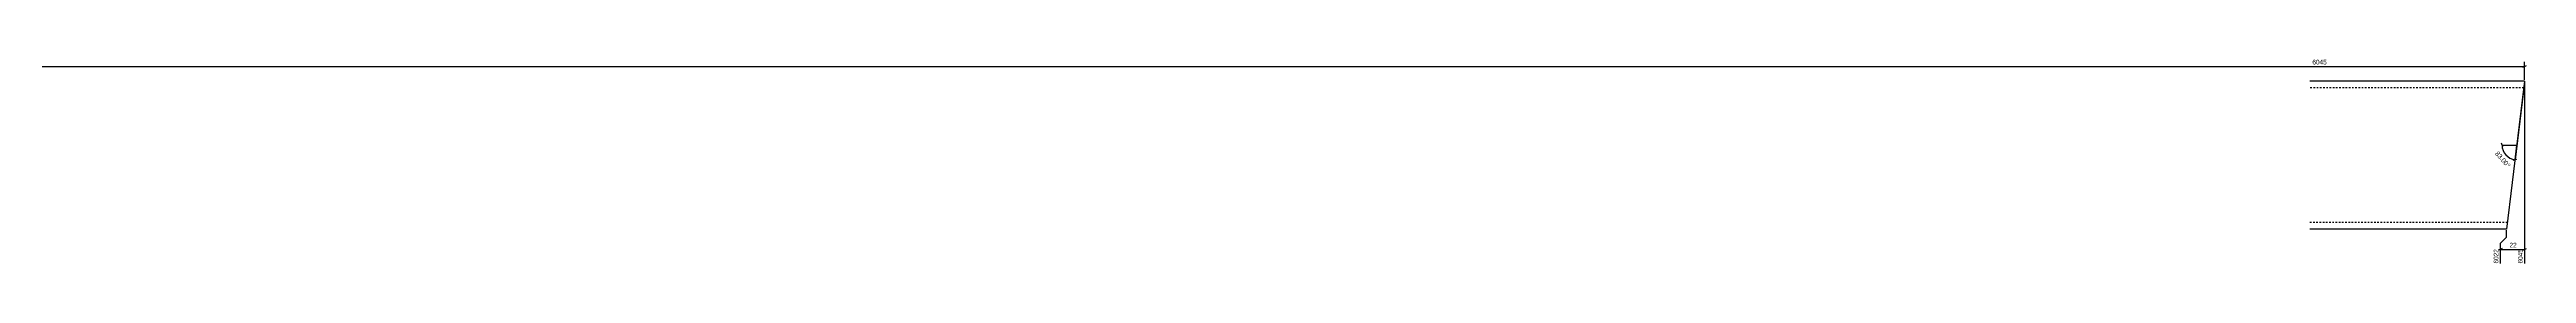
# Model space of a CAD drawing. Header units: millimetres. Extents: x 4 to 6054, y 3 to 254.
# Drawn here: x 3029 to 6054, y 3 to 254 of the extents above; entities that cross this region are included whole.
import ezdxf

# ---------------------------------------------------------------- set-up
doc = ezdxf.new("R2010")
doc.units = ezdxf.units.MM
doc.linetypes.add('DXK_LINE_DOT2', pattern=[3.9198, 1.9599, -1.9599])
doc.layers.add('MÅLSÆTNING', color=7, linetype='Continuous')
doc.layers.add('STÅL', color=7, linetype='Continuous')
doc.styles.add('Arial Narrow', font='ARIALN.TTF', dxfattribs={"height": 0.2})

msp = doc.modelspace()

# ---------------------------------------------------------------- linework, layer by layer
at = {"layer": 'MÅLSÆTNING', "color": 7, "linetype": 'Continuous'}
for p, q in [((6.8, 244.5), (6051.3, 244.5)), ((6049.1, 243.6), (6053.6, 245.4)), ((6051.3, 228), (6051.3, 249.8)), ((6051.1, 225), (6039.6, 130.8)), ((6051.3, 225), (6051.3, 4.5)), ((6024.7, 146.4), (6022.9, 150.9)), ((6023.8, 148.7), (6041.8, 148.7)), ((6037.2, 130.2), (6041.9, 131.4)), ((6039.6, 130.8), (6041.8, 148.7)), ((6021.7, 29.2), (6029.2, 36.7)), ((6029.2, 36.7), (6029.2, 45)), ((6024, 22.6), (6019.5, 20.8)), ((6021.7, 4.5), (6021.7, 29.2)), ((6021.7, 21.7), (6051.3, 21.7)), ((6049.1, 20.8), (6053.6, 22.6))]:
    msp.add_line(p, q, dxfattribs=at)
msp.add_arc((6041.8, 148.7), 18, 180, 263, dxfattribs=at)
at = {"layer": 'STÅL', "color": 2, "linetype": 'Continuous'}
for p, q in [((6051.3, 226.5), (5789.2, 226.5)), ((6050.1, 216.6), (6029.2, 46.5)), ((6051.3, 226.5), (6050.1, 216.6)), ((6029.2, 46.5), (5789.2, 46.5))]:
    msp.add_line(p, q, dxfattribs=at)
at = {"layer": 'STÅL', "color": 7, "linetype": 'DXK_LINE_DOT2'}
for p, q in [((6050.3, 218.5), (5789.2, 218.5)), ((6030.2, 54.5), (5789.2, 54.5))]:
    msp.add_line(p, q, dxfattribs=at)

# ---------------------------------------------------------------- next in the draw order: wipeouts: each hides what was drawn before it
at = {"color": 0}
for points in [[(5808, 245.6), (5808, 254), (5791, 254), (5791, 245.6)], [(6027.7, 121.5), (6034, 127), (6019.4, 143.6), (6013.1, 138)], [(6041.4, 22.8), (6041.4, 31.2), (6031.7, 31.2), (6031.7, 22.8)]]:
    msp.add_wipeout(points, dxfattribs=at).dxf.layer = 'MÅLSÆTNING'

# ---------------------------------------------------------------- next in the draw order: texts
at = {"layer": 'MÅLSÆTNING', "color": 3, "style": 'Arial Narrow'}
msp.add_text('6045', height=5.73, dxfattribs=at).set_placement((5792.2, 246.8))
msp.add_text('83.00°', height=5.73, rotation=-48.5009, dxfattribs=at).set_placement((6014.8, 137.9))

# ---------------------------------------------------------------- next in the draw order: wipeouts: each hides what was drawn before it
at = {"color": 0, "linetype": 'Continuous'}
for points in [[(6020.5, 20.3), (6012.1, 20.3), (6012.1, 3.3), (6020.5, 3.3)], [(6050.1, 20.3), (6041.7, 20.3), (6041.7, 3.3), (6050.1, 3.3)]]:
    msp.add_wipeout(points, dxfattribs=at).dxf.layer = 'MÅLSÆTNING'

# ---------------------------------------------------------------- next in the draw order: texts
at = {"layer": 'MÅLSÆTNING', "color": 3, "linetype": 'Continuous', "style": 'Arial Narrow'}
for s, p in [('6022', (6019.3, 4.5)), ('6045', (6048.9, 4.5))]:
    msp.add_text(s, height=5.73, rotation=90.0002, dxfattribs=at).set_placement(p)
at = {"layer": 'MÅLSÆTNING', "color": 3, "style": 'Arial Narrow'}
msp.add_text('22', height=5.73, dxfattribs=at).set_placement((6032.9, 24))

doc.saveas('drawing.dxf')
